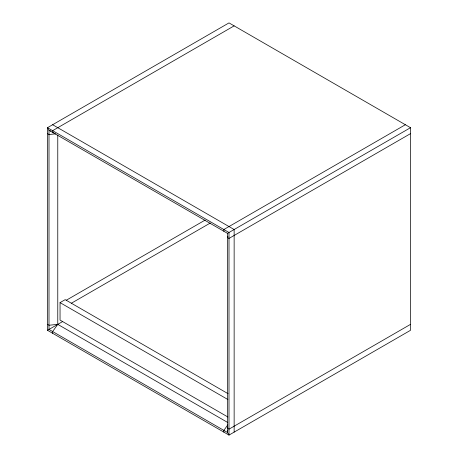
<?xml version="1.0" encoding="UTF-8"?>
<svg xmlns="http://www.w3.org/2000/svg" width="458" height="458" viewBox="0 0 458 458"><rect width="100%" height="100%" fill="white"/><g stroke="black" fill="none" stroke-linecap="round" stroke-linejoin="round"><path stroke-width="0.69" d="M227.809 430.497L227.489 432.478L229 435.1L410.511 330.304L410.511 127.696L229 22.9L47.489 127.696L47.489 330.304L229 435.1L229 232.492L47.489 127.696L49 130.318L49 329.428L227.489 432.478L227.489 233.362L410.511 127.696M227.866 236.288L227.489 237.559L229 238.429L410.511 133.633M227.866 427.022L227.489 428.287L229 429.163L410.511 324.367M227.815 424.875L223.859 430.383L223.859 432.129M234.141 25.871L52.63 130.667L52.63 132.414L53.912 132.717M227.884 416.992L60.044 320.085L60.044 302.618L65.185 299.652L228.073 393.691M66.244 300.265L205.155 220.063M71.385 303.23L210.296 223.029M47.489 330.304L62.723 321.505M405.37 124.725L223.859 229.521L223.859 231.267M55.75 133.833L49 134.509L47.489 133.633M50.878 131.028L49 130.318L227.489 233.362M52.63 124.725L234.141 229.521L234.141 432.129M60.044 302.618L227.884 399.525M227.763 422.511L57.771 324.367L49 325.237L47.489 324.367M57.771 135.064L57.771 324.367L52.63 331.529L52.63 333.275"/></g></svg>
